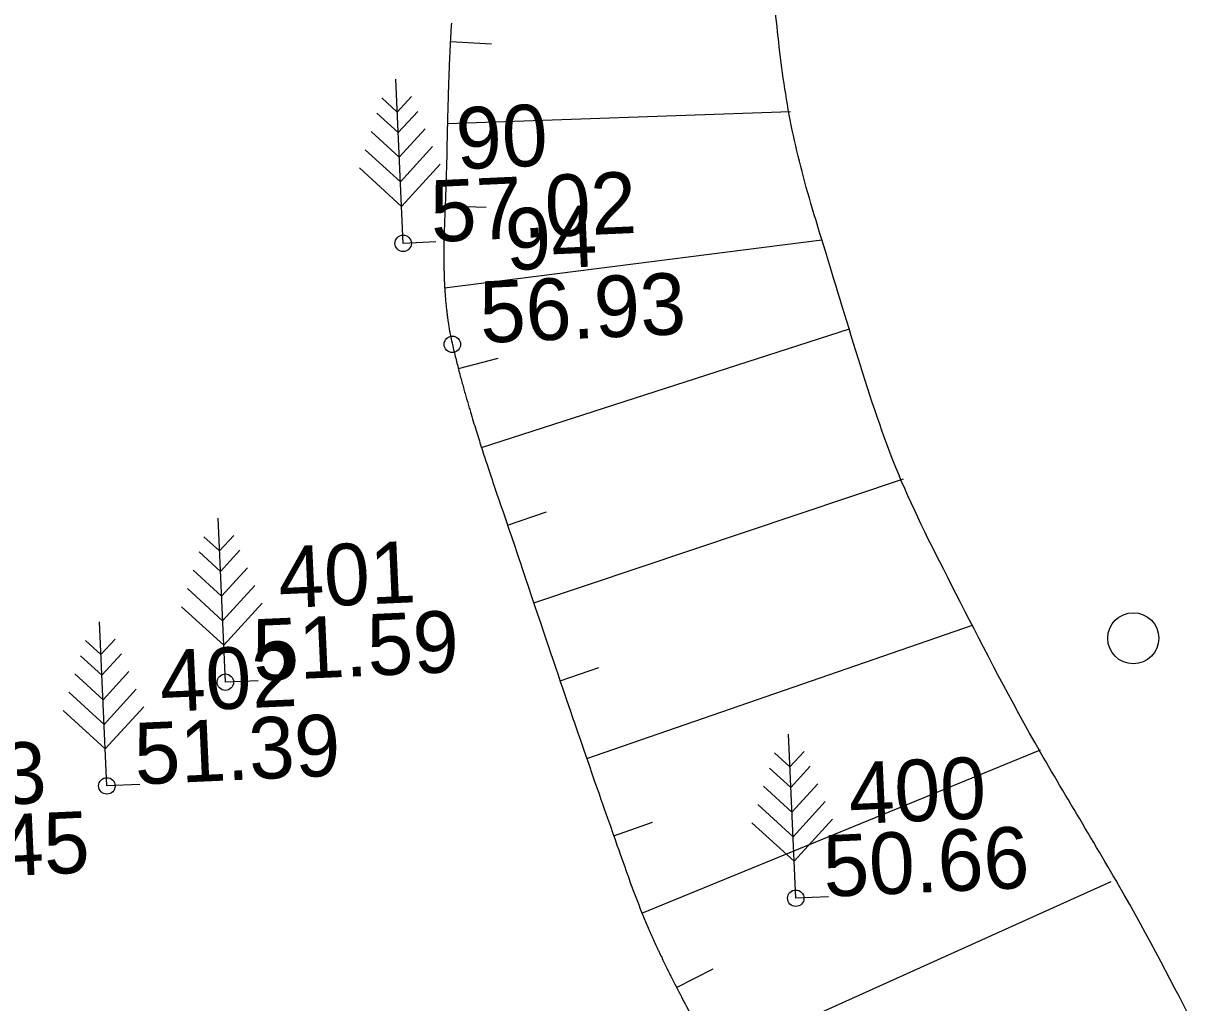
# Model space of a CAD drawing. Extents: x 642181 to 642470, y 6454579 to 6454826.
# Drawn here: x 642246.15 to 642260.48, y 6454633.79 to 6454645.71 of the extents above; entities that cross this region are included whole.
import ezdxf

# ---------------------------------------------------------------- set-up
doc = ezdxf.new("R2010")
doc.units = 0
for name, color, linetype in [('10', 7, 'Continuous'), ('31', 7, 'Continuous'), ('42', 7, 'Continuous'), ('54', 7, 'Continuous'), ('59', 7, 'Continuous'), ('62', 7, 'Continuous'), ('Default', 7, 'Continuous')]:
    doc.layers.add(name, color=color, linetype=linetype)

# ---------------------------------------------------------------- blocks, each defined once
blk = doc.blocks.new('POINT_DISPLAY')
at = {"layer": 'Default'}
blk.add_line((0, 0), (0, 0), dxfattribs=at)
blk = doc.blocks.new('PUNKT_1')
at = {"layer": '54'}
blk.add_circle((0, 0), 10, dxfattribs=at)
blk = doc.blocks.new('VMAND_8')
at = {"layer": '10'}
for p, q in [((0, 0), (0, 200)), ((0, 160), (-18.108, 178.108)), ((0, 160), (18.108, 178.108)), ((0, 135), (-24.865, 159.865)), ((0, 135), (24.865, 159.865)), ((0, 105), (-32.973, 137.973)), ((0, 105), (32.973, 137.973)), ((0, 75), (-41.081, 116.081)), ((0, 75), (41.081, 116.081)), ((0, 45), (-49.189, 94.189)), ((0, 45), (49.189, 94.189)), ((40, 0), (0, 0))]:
    blk.add_line(p, q, dxfattribs=at)
blk = doc.blocks.new('VMETS')
at = {"layer": '10'}
blk.add_circle((0, 0), 31.1, dxfattribs=at)

msp = doc.modelspace()

# ---------------------------------------------------------------- linework, layer by layer
at = {"layer": '42'}
for p, q in [((642251.35, 6454645.495), (642251.849, 6454645.469)), ((642251.314, 6454644.496), (642255.492, 6454644.641)), ((642251.286, 6454643.496), (642251.785, 6454643.477)), ((642251.28, 6454642.497), (642255.874, 6454643.082)), ((642251.728, 6454640.553), (642256.212, 6454641.997)), ((642251.447, 6454641.513), (642251.931, 6454641.638)), ((642252.366, 6454638.658), (642256.866, 6454640.169)), ((642252.046, 6454639.606), (642252.519, 6454639.767)), ((642253.01, 6454636.765), (642257.707, 6454638.387)), ((642252.686, 6454637.711), (642253.159, 6454637.872)), ((642253.683, 6454634.882), (642258.538, 6454636.87)), ((642253.339, 6454635.821), (642253.811, 6454635.987)), ((642254.58, 6454633.096), (642259.397, 6454635.267)), ((642254.104, 6454633.976), (642254.549, 6454634.204))]:
    msp.add_line(p, q, dxfattribs=at)
for points in [[(642251.362, 6454645.718), (642251.36, 6454645.691), (642251.359, 6454645.665), (642251.357, 6454645.639), (642251.356, 6454645.613), (642251.354, 6454645.588), (642251.353, 6454645.563), (642251.352, 6454645.538), (642251.35, 6454645.514), (642251.349, 6454645.49), (642251.348, 6454645.467), (642251.347, 6454645.444), (642251.345, 6454645.398), (642251.343, 6454645.354), (642251.341, 6454645.312), (642251.339, 6454645.27), (642251.337, 6454645.23), (642251.336, 6454645.192), (642251.334, 6454645.154), (642251.333, 6454645.118), (642251.331, 6454645.083), (642251.33, 6454645.049), (642251.329, 6454645.016), (642251.328, 6454644.995)], [(642251.328, 6454644.995), (642251.328, 6454644.984), (642251.327, 6454644.953), (642251.326, 6454644.922), (642251.325, 6454644.893), (642251.323, 6454644.837), (642251.322, 6454644.784), (642251.32, 6454644.735), (642251.319, 6454644.688), (642251.318, 6454644.645), (642251.316, 6454644.604), (642251.315, 6454644.565), (642251.314, 6454644.494), (642251.312, 6454644.431), (642251.311, 6454644.376), (642251.31, 6454644.328), (642251.308, 6454644.244), (642251.305, 6454644.117), (642251.302, 6454643.996)], [(642251.302, 6454643.996), (642251.302, 6454643.991), (642251.302, 6454643.974), (642251.302, 6454643.957), (642251.301, 6454643.94), (642251.3, 6454643.907), (642251.299, 6454643.874), (642251.298, 6454643.842), (642251.297, 6454643.81), (642251.296, 6454643.778), (642251.295, 6454643.748), (642251.294, 6454643.717), (642251.293, 6454643.687), (642251.291, 6454643.628), (642251.289, 6454643.571), (642251.287, 6454643.515), (642251.284, 6454643.462), (642251.283, 6454643.41), (642251.281, 6454643.359), (642251.28, 6454643.335)], [(642251.28, 6454643.335), (642251.279, 6454643.311), (642251.278, 6454643.287), (642251.277, 6454643.264), (642251.277, 6454643.241), (642251.276, 6454643.218), (642251.275, 6454643.196), (642251.275, 6454643.174), (642251.274, 6454643.152), (642251.274, 6454643.131), (642251.273, 6454643.11), (642251.273, 6454643.09), (642251.272, 6454643.07), (642251.272, 6454643.05), (642251.272, 6454643.03), (642251.271, 6454643.011), (642251.271, 6454642.997)], [(642251.271, 6454642.997), (642251.271, 6454642.992), (642251.271, 6454642.973), (642251.271, 6454642.955), (642251.271, 6454642.937), (642251.271, 6454642.919), (642251.271, 6454642.901), (642251.27, 6454642.884), (642251.27, 6454642.867), (642251.271, 6454642.85), (642251.271, 6454642.834), (642251.271, 6454642.818), (642251.271, 6454642.802), (642251.271, 6454642.786), (642251.271, 6454642.771), (642251.271, 6454642.755), (642251.272, 6454642.74), (642251.272, 6454642.726), (642251.272, 6454642.711), (642251.273, 6454642.697), (642251.273, 6454642.683), (642251.273, 6454642.669), (642251.274, 6454642.655), (642251.274, 6454642.642), (642251.274, 6454642.629), (642251.275, 6454642.616), (642251.275, 6454642.603), (642251.276, 6454642.591), (642251.276, 6454642.578), (642251.277, 6454642.566), (642251.277, 6454642.554), (642251.278, 6454642.542), (642251.279, 6454642.531), (642251.279, 6454642.519), (642251.28, 6454642.508), (642251.28, 6454642.497), (642251.281, 6454642.486), (642251.282, 6454642.476), (642251.282, 6454642.465), (642251.283, 6454642.455), (642251.284, 6454642.444), (642251.285, 6454642.424), (642251.286, 6454642.405), (642251.288, 6454642.386), (642251.289, 6454642.368), (642251.291, 6454642.35), (642251.292, 6454642.333), (642251.294, 6454642.317), (642251.295, 6454642.301), (642251.297, 6454642.285), (642251.298, 6454642.27), (642251.3, 6454642.255), (642251.302, 6454642.241), (642251.303, 6454642.228), (642251.305, 6454642.214), (642251.306, 6454642.202), (642251.308, 6454642.189), (642251.309, 6454642.177), (642251.311, 6454642.166), (642251.312, 6454642.154), (642251.314, 6454642.143), (642251.315, 6454642.133), (642251.316, 6454642.123), (642251.318, 6454642.113), (642251.319, 6454642.103), (642251.32, 6454642.094), (642251.322, 6454642.085), (642251.323, 6454642.076), (642251.326, 6454642.059), (642251.328, 6454642.043), (642251.331, 6454642.029), (642251.333, 6454642.015), (642251.335, 6454642.002), (642251.335, 6454642)], [(642251.335, 6454642), (642251.337, 6454641.99), (642251.339, 6454641.978), (642251.341, 6454641.967), (642251.343, 6454641.957), (642251.345, 6454641.948), (642251.347, 6454641.939), (642251.348, 6454641.931), (642251.351, 6454641.915), (642251.354, 6454641.902), (642251.356, 6454641.89), (642251.358, 6454641.88), (642251.36, 6454641.871), (642251.364, 6454641.855)], [(642251.364, 6454641.855), (642251.366, 6454641.843), (642251.368, 6454641.834), (642251.371, 6454641.821), (642251.374, 6454641.807), (642251.379, 6454641.785), (642251.384, 6454641.764), (642251.39, 6454641.742), (642251.395, 6454641.721), (642251.4, 6454641.7), (642251.405, 6454641.679), (642251.41, 6454641.658), (642251.415, 6454641.638), (642251.42, 6454641.617), (642251.425, 6454641.597), (642251.43, 6454641.577), (642251.435, 6454641.557), (642251.44, 6454641.538), (642251.445, 6454641.518), (642251.45, 6454641.499), (642251.455, 6454641.48), (642251.46, 6454641.461), (642251.465, 6454641.442), (642251.47, 6454641.423), (642251.475, 6454641.404), (642251.48, 6454641.386), (642251.485, 6454641.368), (642251.49, 6454641.35), (642251.495, 6454641.332), (642251.5, 6454641.314), (642251.504, 6454641.296), (642251.509, 6454641.279), (642251.514, 6454641.261), (642251.519, 6454641.244), (642251.524, 6454641.227), (642251.529, 6454641.21), (642251.538, 6454641.177), (642251.547, 6454641.144), (642251.557, 6454641.111), (642251.566, 6454641.079), (642251.575, 6454641.048), (642251.58, 6454641.031)], [(642251.58, 6454641.031), (642251.585, 6454641.017), (642251.594, 6454640.986), (642251.603, 6454640.956), (642251.611, 6454640.927), (642251.62, 6454640.898), (642251.629, 6454640.869), (642251.637, 6454640.841), (642251.646, 6454640.814), (642251.654, 6454640.787), (642251.663, 6454640.76), (642251.671, 6454640.734), (642251.679, 6454640.708), (642251.687, 6454640.682), (642251.695, 6454640.657), (642251.703, 6454640.633), (642251.71, 6454640.608), (642251.718, 6454640.584), (642251.726, 6454640.561), (642251.733, 6454640.538), (642251.74, 6454640.515), (642251.755, 6454640.47), (642251.769, 6454640.427), (642251.783, 6454640.385), (642251.796, 6454640.345), (642251.809, 6454640.305), (642251.822, 6454640.267), (642251.834, 6454640.23), (642251.846, 6454640.194), (642251.858, 6454640.16), (642251.869, 6454640.126), (642251.88, 6454640.094), (642251.885, 6454640.079)], [(642251.885, 6454640.079), (642251.901, 6454640.031), (642251.921, 6454639.972), (642251.94, 6454639.917), (642251.957, 6454639.865), (642251.991, 6454639.768), (642252.02, 6454639.683), (642252.07, 6454639.534), (642252.089, 6454639.479), (642252.106, 6454639.43), (642252.121, 6454639.387), (642252.133, 6454639.35), (642252.156, 6454639.284), (642252.172, 6454639.235), (642252.185, 6454639.198), (642252.203, 6454639.143), (642252.207, 6454639.132)], [(642252.207, 6454639.132), (642252.222, 6454639.088), (642252.262, 6454638.967), (642252.301, 6454638.85), (642252.339, 6454638.737), (642252.376, 6454638.627), (642252.412, 6454638.521), (642252.446, 6454638.418), (642252.48, 6454638.318), (642252.513, 6454638.222), (642252.525, 6454638.184)], [(642252.525, 6454638.184), (642252.544, 6454638.128), (642252.575, 6454638.038), (642252.604, 6454637.95), (642252.633, 6454637.865), (642252.661, 6454637.783)], [(642252.661, 6454637.783), (642252.688, 6454637.703), (642252.714, 6454637.626), (642252.74, 6454637.551), (642252.765, 6454637.479), (642252.789, 6454637.409), (642252.812, 6454637.341), (642252.834, 6454637.275), (642252.847, 6454637.238)], [(642252.847, 6454637.238), (642252.856, 6454637.212), (642252.877, 6454637.15), (642252.898, 6454637.09), (642252.938, 6454636.974), (642252.975, 6454636.866), (642253.01, 6454636.764), (642253.043, 6454636.669), (642253.074, 6454636.579), (642253.103, 6454636.496), (642253.13, 6454636.417), (642253.156, 6454636.344), (642253.174, 6454636.293)], [(642253.174, 6454636.293), (642253.18, 6454636.275), (642253.203, 6454636.21), (642253.224, 6454636.149), (642253.244, 6454636.093), (642253.263, 6454636.039), (642253.298, 6454635.94), (642253.328, 6454635.852), (642253.355, 6454635.776), (642253.379, 6454635.709), (642253.4, 6454635.651), (642253.418, 6454635.599), (642253.449, 6454635.51), (642253.473, 6454635.443), (642253.491, 6454635.392), (642253.506, 6454635.35)], [(642253.506, 6454635.35), (642253.518, 6454635.317), (642253.545, 6454635.242), (642253.553, 6454635.22), (642253.56, 6454635.199), (642253.568, 6454635.178), (642253.576, 6454635.157), (642253.584, 6454635.136), (642253.591, 6454635.115), (642253.599, 6454635.094), (642253.607, 6454635.074), (642253.615, 6454635.053), (642253.623, 6454635.033), (642253.631, 6454635.013), (642253.639, 6454634.992), (642253.647, 6454634.972), (642253.655, 6454634.952), (642253.663, 6454634.932), (642253.671, 6454634.913), (642253.679, 6454634.893), (642253.687, 6454634.873), (642253.695, 6454634.854), (642253.703, 6454634.834), (642253.711, 6454634.815), (642253.719, 6454634.796), (642253.727, 6454634.777), (642253.735, 6454634.758), (642253.743, 6454634.739), (642253.751, 6454634.72), (642253.759, 6454634.701), (642253.768, 6454634.682), (642253.776, 6454634.664), (642253.784, 6454634.645), (642253.792, 6454634.627), (642253.8, 6454634.608), (642253.808, 6454634.59), (642253.816, 6454634.572), (642253.825, 6454634.554), (642253.833, 6454634.536), (642253.841, 6454634.518), (642253.849, 6454634.5), (642253.857, 6454634.482), (642253.865, 6454634.465), (642253.874, 6454634.447), (642253.882, 6454634.43), (642253.884, 6454634.424)], [(642253.884, 6454634.424), (642253.89, 6454634.412), (642253.898, 6454634.395), (642253.906, 6454634.377), (642253.914, 6454634.36), (642253.923, 6454634.343), (642253.931, 6454634.326), (642253.939, 6454634.309), (642253.947, 6454634.292), (642253.955, 6454634.275), (642253.963, 6454634.259), (642253.971, 6454634.242), (642253.979, 6454634.225), (642253.987, 6454634.209), (642253.995, 6454634.192), (642254.004, 6454634.176), (642254.012, 6454634.16), (642254.02, 6454634.144), (642254.028, 6454634.127), (642254.036, 6454634.111), (642254.044, 6454634.095), (642254.052, 6454634.079), (642254.06, 6454634.063), (642254.068, 6454634.048), (642254.084, 6454634.016)], [(642254.084, 6454634.016), (642254.1, 6454633.985), (642254.115, 6454633.954), (642254.131, 6454633.924), (642254.147, 6454633.893), (642254.163, 6454633.863), (642254.178, 6454633.833), (642254.194, 6454633.804), (642254.209, 6454633.774), (642254.224, 6454633.745), (642254.24, 6454633.716), (642254.255, 6454633.688), (642254.27, 6454633.659), (642254.285, 6454633.631), (642254.3, 6454633.603), (642254.315, 6454633.576), (642254.33, 6454633.548), (642254.338, 6454633.534)]]:
    msp.add_lwpolyline(points, dxfattribs=at)
msp.add_open_spline([(642271.296, 6454615.606), (642271.35, 6454615.978), (642271.405, 6454616.35), (642271.459, 6454616.723), (642271.542, 6454617.284), (642271.05, 6454617.773), (642270.691, 6454618.241), (642269.439, 6454619.868), (642267.788, 6454620.968), (642266.695, 6454622.61), (642265.897, 6454623.81), (642265.117, 6454625.023), (642264.379, 6454626.263), (642263.513, 6454627.72), (642262.633, 6454629.165), (642261.829, 6454630.656), (642261.38, 6454631.492), (642260.996, 6454632.361), (642260.564, 6454633.204), (642259.583, 6454635.117), (642258.444, 6454636.938), (642257.46, 6454638.862), (642256.77, 6454640.211), (642256.315, 6454641.63), (642255.869, 6454643.098), (642255.564, 6454644.098), (642255.381, 6454645.11), (642255.283, 6454646.127), (642255.201, 6454646.971), (642255.28, 6454647.831), (642255.418, 6454648.687), (642255.524, 6454649.348), (642255.712, 6454649.957), (642256.035, 6454650.568), (642256.237, 6454650.95), (642256.49, 6454651.218), (642256.844, 6454651.505), (642257.157, 6454651.759), (642257.487, 6454651.929), (642257.823, 6454652), (642258.272, 6454652.095), (642258.78, 6454651.979), (642259.242, 6454651.613), (642259.656, 6454651.284), (642259.831, 6454650.922), (642259.943, 6454650.492), (642260.083, 6454649.951), (642260.051, 6454649.38), (642260.216, 6454648.852), (642260.756, 6454647.121), (642261.36, 6454645.405), (642261.896, 6454643.673), (642262.042, 6454643.198), (642262.148, 6454642.711), (642262.31, 6454642.239), (642262.609, 6454641.368), (642263.102, 6454640.586), (642263.571, 6454639.791), (642264.922, 6454637.505), (642266.361, 6454635.301), (642267.866, 6454633.133), (642268.815, 6454631.767), (642270.182, 6454630.738), (642271.091, 6454629.321), (642272.201, 6454627.588), (642272.884, 6454625.659), (642273.642, 6454623.775), (642273.949, 6454623.011), (642273.972, 6454622.162), (642274.349, 6454621.403), (642274.602, 6454620.894), (642275.039, 6454620.465), (642275.551, 6454620.255), (642275.851, 6454620.132), (642276.152, 6454620.009), (642276.452, 6454619.885)], degree=3, dxfattribs=at)

# ---------------------------------------------------------------- block references
at = {"layer": '10', "rotation": 2.5641348900800813}
for name, p, xscale, yscale in [('VMAND_8', (642250.775, 6454643.037), 0.009998996664485326, 0.009998996664485327), ('POINT_DISPLAY', (642250.775, 6454643.037), 0.009998996664485327, 0.00999899666448533), ('VMAND_8', (642248.61, 6454637.693), 0.009998996664485326, 0.009998996664485327), ('VMAND_8', (642247.167, 6454636.43), 0.009998996664485326, 0.009998996664485327), ('VMETS', (642259.666, 6454638.228), 0.009998996664485326, 0.009998996664485327), ('POINT_DISPLAY', (642248.61, 6454637.693), 0.009998996664485327, 0.00999899666448533), ('VMAND_8', (642255.556, 6454635.062), 0.009998996664485326, 0.009998996664485327), ('POINT_DISPLAY', (642247.167, 6454636.43), 0.009998996664485327, 0.00999899666448533), ('POINT_DISPLAY', (642255.556, 6454635.062), 0.009998996664485327, 0.00999899666448533)]:
    msp.add_blockref(name, p, dxfattribs=dict(at, xscale=xscale, yscale=yscale))
at = {"layer": '31', "xscale": 0.009998996664485327, "yscale": 0.00999899666448533, "rotation": 2.5641348900800813}
msp.add_blockref('POINT_DISPLAY', (642251.374, 6454641.807), dxfattribs=at)
at = {"layer": '54', "xscale": 0.009998996664485326, "yscale": 0.009998996664485327, "rotation": 2.5641348900800813}
for p in [(642250.775, 6454643.037), (642251.374, 6454641.807), (642248.61, 6454637.693), (642247.167, 6454636.43), (642255.556, 6454635.062)]:
    msp.add_blockref('PUNKT_1', p, dxfattribs=at)

# ---------------------------------------------------------------- texts
at = {"layer": '31'}
msp.add_text('56.93', height=0.7499, rotation=2.5641, dxfattribs=at).set_placement((642251.724, 6454641.823))
at = {"layer": '59'}
msp.add_text('50.66', height=0.7499, rotation=2.5641, dxfattribs=at).set_placement((642255.906, 6454635.078))
at = {"layer": '62'}
for s, p in [('90', (642251.435, 6454643.938)), ('94', (642252.035, 6454642.708)), ('401', (642249.27, 6454638.593)), ('402', (642247.827, 6454637.33)), ('403', (642244.773, 6454636.15)), ('400', (642256.216, 6454635.963))]:
    msp.add_text(s, height=0.7499, rotation=2.5641, dxfattribs=at).set_placement(p)
at = {"layer": 'Default'}
for s, p in [('57.02', (642251.124, 6454643.053)), ('51.59', (642248.96, 6454637.708)), ('51.39', (642247.517, 6454636.446)), ('51.45', (642244.462, 6454635.265))]:
    msp.add_text(s, height=0.7499, rotation=2.5641, dxfattribs=at).set_placement(p)

doc.saveas('drawing.dxf')
